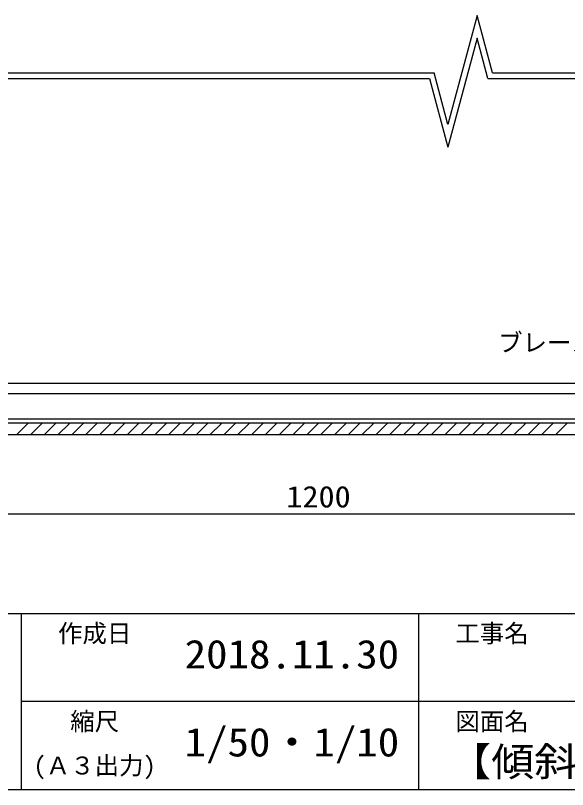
# Model space of a CAD drawing. Units: millimetres on the paper. Extents: x -203 to 207, y -139 to 146.
# Drawn here: x -15.9 to 40.6, y -139 to -59.9 of the extents above; entities that cross this region are included whole.
import ezdxf
from ezdxf.enums import TextEntityAlignment as Align

# ---------------------------------------------------------------- set-up
doc = ezdxf.new("R2010")
doc.units = ezdxf.units.MM
doc.layers.add('F-0_図枠', color=134, linetype='Continuous')
doc.layers.add('F-1_レイアウト', color=134, linetype='Continuous')
doc.styles.add('ＭＳ ゴシック', font='')
doc.styles.get('ＭＳ ゴシック').set_extended_font_data('MS Gothic')

msp = doc.modelspace()

# ---------------------------------------------------------------- linework, layer by layer
at = {"layer": 'F-0_図枠'}
for p, q in [((-203.294, -121.039), (206.706, -121.039)), ((-15.294, -139.039), (-15.294, -121.039)), ((25.374, -139.039), (25.374, -121.039)), ((140.706, -130.039), (-15.294, -130.039)), ((-1.248, -130.039), (-1.294, -130.039)), ((-203.294, -139.039), (206.706, -139.039))]:
    msp.add_line(p, q, dxfattribs=at)
at = {"layer": 'F-1_レイアウト'}
for p, q in [((31.35, -59.889), (28.36, -71.048)), ((32.92, -65.748), (31.35, -59.889)), ((31.35, -62.208), (28.36, -73.367)), ((32.459, -66.348), (31.35, -62.208)), ((-51.917, -65.748), (26.939, -65.748)), ((-51.917, -66.348), (26.479, -66.348)), ((26.479, -66.348), (28.36, -73.367)), ((28.36, -71.048), (26.939, -65.748)), ((32.459, -66.348), (117.479, -66.348)), ((32.92, -65.748), (117.939, -65.748)), ((-44.298, -97.485), (66.229, -97.485)), ((-44.313, -98.545), (194.699, -98.545)), ((200.409, -101.185), (-51.917, -101.185)), ((200.409, -101.585), (-51.917, -101.585)), ((-15.794, -102.785), (-14.594, -101.585)), ((-14.379, -102.785), (-13.179, -101.585)), ((-12.965, -102.785), (-11.765, -101.585)), ((-11.551, -102.785), (-10.351, -101.585)), ((-10.137, -102.785), (-8.937, -101.585)), ((-8.723, -102.785), (-7.523, -101.585)), ((-7.308, -102.785), (-6.108, -101.585)), ((-5.894, -102.785), (-4.694, -101.585)), ((-4.48, -102.785), (-3.28, -101.585)), ((-3.066, -102.785), (-1.866, -101.585)), ((-1.652, -102.785), (-0.452, -101.585)), ((-0.237, -102.785), (0.963, -101.585)), ((1.177, -102.785), (2.377, -101.585)), ((2.591, -102.785), (3.791, -101.585)), ((4.005, -102.785), (5.205, -101.585)), ((5.42, -102.785), (6.62, -101.585)), ((6.834, -102.785), (8.034, -101.585)), ((8.248, -102.785), (9.448, -101.585)), ((9.662, -102.785), (10.862, -101.585)), ((11.076, -102.785), (12.276, -101.585)), ((12.491, -102.785), (13.691, -101.585)), ((13.905, -102.785), (15.105, -101.585)), ((15.319, -102.785), (16.519, -101.585)), ((16.733, -102.785), (17.933, -101.585)), ((18.147, -102.785), (19.347, -101.585)), ((19.562, -102.785), (20.762, -101.585)), ((20.976, -102.785), (22.176, -101.585)), ((22.39, -102.785), (23.59, -101.585)), ((23.804, -102.785), (25.004, -101.585)), ((25.218, -102.785), (26.418, -101.585)), ((26.633, -102.785), (27.833, -101.585)), ((28.047, -102.785), (29.247, -101.585)), ((29.461, -102.785), (30.661, -101.585)), ((30.875, -102.785), (32.075, -101.585)), ((32.29, -102.785), (33.49, -101.585)), ((33.704, -102.785), (34.904, -101.585)), ((35.118, -102.785), (36.318, -101.585)), ((36.532, -102.785), (37.732, -101.585)), ((37.946, -102.785), (39.146, -101.585)), ((39.361, -102.785), (40.561, -101.585)), ((200.409, -102.785), (-51.917, -102.785))]:
    msp.add_line(p, q, dxfattribs=at)
msp.add_lwpolyline([(-44.801, -110.853), (75.199, -110.853), (195.199, -110.853)], dxfattribs=at)

# ---------------------------------------------------------------- texts
at = {"layer": 'F-0_図枠', "style": 'ＭＳ ゴシック'}
for s, p in [('工事名', (29.124, -124.539)), ('作成日', (-11.544, -124.539)), ('縮尺', (-10.294, -133.539)), ('図面名', (29.124, -133.539)), ('(Ａ３出力)', (-14.044, -138.052))]:
    msp.add_text(s, height=1.833, dxfattribs=at).set_placement(p, align=Align.BOTTOM_LEFT)
at = {"layer": 'F-0_図枠', "style": 'ＭＳ ゴシック', "width": 1.1}
for s, p in [('2018.11.30', (1.415, -127.539)), ('1/50・1/10', (1.415, -136.539)), ('【傾斜天井～吊元傾斜】直張仕上・基本軸組300×1200', (28.394, -138.539))]:
    msp.add_text(s, height=2.933, dxfattribs=at).set_placement(p, align=Align.BOTTOM_LEFT)
at = {"layer": 'F-1_レイアウト', "style": 'ＭＳ ゴシック'}
msp.add_text('ブレース角度60°以下', height=1.833, dxfattribs=at).set_placement((33.495, -94.801), align=Align.BOTTOM_LEFT)
at = {"layer": 'F-1_レイアウト', "style": 'ＭＳ ゴシック', "width": 1.1}
msp.add_text('1200', height=2.199, dxfattribs=at).set_placement((11.824, -110.853), align=Align.BOTTOM_LEFT)

doc.saveas('drawing.dxf')
